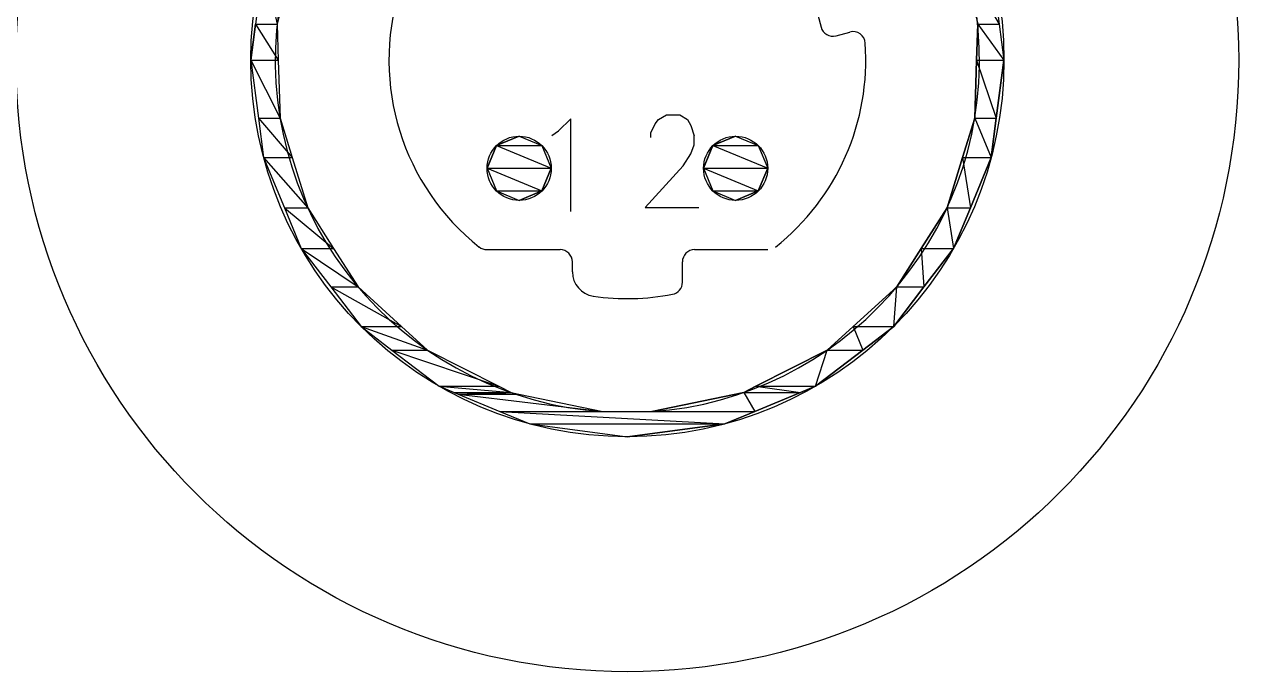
# Model space of a CAD drawing. Header units: millimetres. Extents: x 1063 to 1621, y 404 to 836.
# Drawn here: x 1491.36 to 1509.8, y 608.55 to 618.38 of the extents above; entities that cross this region are included whole.
import ezdxf

# ---------------------------------------------------------------- set-up
doc = ezdxf.new("R2010")
doc.units = ezdxf.units.MM

msp = doc.modelspace()

# ---------------------------------------------------------------- linework, layer by layer
at = {"color": 7, "linetype": 'Continuous'}
for p, q in [((1494.991, 619.316), (1495.195, 618.378)), ((1494.991, 619.316), (1495.195, 618.378)), ((1494.991, 619.316), (1495.195, 618.378)), ((1494.991, 619.316), (1495.195, 618.378)), ((1494.991, 619.316), (1495.195, 618.378)), ((1494.991, 619.316), (1495.195, 618.378)), ((1494.991, 619.316), (1495.195, 618.378)), ((1494.991, 619.316), (1495.195, 618.378)), ((1505.608, 619.316), (1505.832, 618.378)), ((1505.608, 619.316), (1506.16, 618.378)), ((1505.608, 619.316), (1506.16, 618.378)), ((1505.608, 619.316), (1505.832, 618.378)), ((1505.608, 619.316), (1506.16, 618.378)), ((1505.608, 619.316), (1506.16, 618.378)), ((1505.608, 619.316), (1505.832, 618.378)), ((1505.608, 619.316), (1506.16, 618.378)), ((1505.608, 619.316), (1505.832, 618.378)), ((1505.608, 619.316), (1506.16, 618.378)), ((1505.608, 619.316), (1506.16, 618.378)), ((1505.608, 619.316), (1506.16, 618.378)), ((1505.608, 619.316), (1505.832, 618.378)), ((1503.311, 618.874), (1503.455, 618.336)), ((1494.797, 617.836), (1494.868, 618.378)), ((1494.797, 617.836), (1494.868, 618.378)), ((1494.797, 617.836), (1494.868, 618.378)), ((1494.797, 617.836), (1494.868, 618.378)), ((1494.797, 617.836), (1494.868, 618.378)), ((1494.868, 618.378), (1495.195, 618.378)), ((1494.868, 618.378), (1495.213, 617.836)), ((1494.868, 618.378), (1495.195, 618.378)), ((1494.868, 618.378), (1495.213, 617.836)), ((1494.868, 618.378), (1495.195, 618.378)), ((1494.868, 618.378), (1495.213, 617.836)), ((1494.868, 618.378), (1495.195, 618.378)), ((1494.868, 618.378), (1495.213, 617.836)), ((1494.868, 618.378), (1495.195, 618.378)), ((1494.868, 618.378), (1495.195, 618.378)), ((1494.868, 618.378), (1495.213, 617.836)), ((1494.868, 618.378), (1495.213, 617.836)), ((1494.868, 618.378), (1495.195, 618.378)), ((1494.868, 618.378), (1495.213, 617.836)), ((1494.868, 618.378), (1495.195, 618.378)), ((1494.868, 618.378), (1495.213, 617.836)), ((1495.195, 618.378), (1495.213, 617.836)), ((1495.195, 618.378), (1495.213, 617.836)), ((1495.195, 618.378), (1495.213, 617.836)), ((1495.195, 618.378), (1495.213, 617.836)), ((1495.195, 618.378), (1495.213, 617.836)), ((1503.682, 618.205), (1503.891, 618.261)), ((1505.815, 617.836), (1505.832, 618.378)), ((1505.815, 617.836), (1505.832, 618.378)), ((1505.815, 617.836), (1505.832, 618.378)), ((1505.815, 617.836), (1505.832, 618.378)), ((1505.815, 617.836), (1505.832, 618.378)), ((1505.832, 618.378), (1506.16, 618.378)), ((1505.832, 618.378), (1506.231, 617.836)), ((1505.832, 618.378), (1506.16, 618.378)), ((1505.832, 618.378), (1506.231, 617.836)), ((1505.832, 618.378), (1506.16, 618.378)), ((1505.832, 618.378), (1506.231, 617.836)), ((1505.832, 618.378), (1506.16, 618.378)), ((1505.832, 618.378), (1506.231, 617.836)), ((1505.832, 618.378), (1506.16, 618.378)), ((1505.832, 618.378), (1506.16, 618.378)), ((1505.832, 618.378), (1506.231, 617.836)), ((1505.832, 618.378), (1506.231, 617.836)), ((1505.832, 618.378), (1506.16, 618.378)), ((1505.832, 618.378), (1506.231, 617.836)), ((1505.832, 618.378), (1506.16, 618.378)), ((1505.832, 618.378), (1506.231, 617.836)), ((1506.16, 618.378), (1506.231, 617.836)), ((1506.16, 618.378), (1506.231, 617.836)), ((1506.16, 618.378), (1506.231, 617.836)), ((1506.16, 618.378), (1506.231, 617.836)), ((1506.16, 618.378), (1506.231, 617.836)), ((1494.797, 617.836), (1495.213, 617.836)), ((1494.797, 617.836), (1494.913, 616.955)), ((1494.797, 617.836), (1495.241, 616.955)), ((1494.797, 617.836), (1495.213, 617.836)), ((1494.797, 617.836), (1495.241, 616.955)), ((1494.797, 617.836), (1495.213, 617.836)), ((1494.797, 617.836), (1494.913, 616.955)), ((1494.797, 617.836), (1495.241, 616.955)), ((1494.797, 617.836), (1495.213, 617.836)), ((1494.797, 617.836), (1495.241, 616.955)), ((1494.797, 617.836), (1495.213, 617.836)), ((1494.797, 617.836), (1495.213, 617.836)), ((1494.797, 617.836), (1494.913, 616.955)), ((1494.797, 617.836), (1495.241, 616.955)), ((1494.797, 617.836), (1494.913, 616.955)), ((1494.797, 617.836), (1495.241, 616.955)), ((1494.797, 617.836), (1495.213, 617.836)), ((1494.797, 617.836), (1495.241, 616.955)), ((1494.797, 617.836), (1495.213, 617.836)), ((1494.797, 617.836), (1495.241, 616.955)), ((1494.797, 617.836), (1494.913, 616.955)), ((1495.213, 617.836), (1495.241, 616.955)), ((1495.213, 617.836), (1495.241, 616.955)), ((1495.213, 617.836), (1495.241, 616.955)), ((1495.213, 617.836), (1495.241, 616.955)), ((1495.213, 617.836), (1495.241, 616.955)), ((1505.787, 616.955), (1505.815, 617.836)), ((1505.787, 616.955), (1505.815, 617.836)), ((1505.787, 616.955), (1505.815, 617.836)), ((1505.787, 616.955), (1505.815, 617.836)), ((1505.787, 616.955), (1505.815, 617.836)), ((1505.815, 617.836), (1506.231, 617.836)), ((1505.815, 617.836), (1506.115, 616.955)), ((1505.815, 617.836), (1506.231, 617.836)), ((1505.815, 617.836), (1506.115, 616.955)), ((1505.815, 617.836), (1506.231, 617.836)), ((1505.815, 617.836), (1506.115, 616.955)), ((1505.815, 617.836), (1506.231, 617.836)), ((1505.815, 617.836), (1506.115, 616.955)), ((1505.815, 617.836), (1506.231, 617.836)), ((1505.815, 617.836), (1506.231, 617.836)), ((1505.815, 617.836), (1506.115, 616.955)), ((1505.815, 617.836), (1506.115, 616.955)), ((1505.815, 617.836), (1506.231, 617.836)), ((1505.815, 617.836), (1506.115, 616.955)), ((1505.815, 617.836), (1506.231, 617.836)), ((1505.815, 617.836), (1506.115, 616.955)), ((1506.115, 616.955), (1506.231, 617.836)), ((1506.115, 616.955), (1506.231, 617.836)), ((1506.115, 616.955), (1506.231, 617.836)), ((1506.115, 616.955), (1506.231, 617.836)), ((1506.115, 616.955), (1506.231, 617.836)), ((1494.913, 616.955), (1495.241, 616.955)), ((1494.913, 616.955), (1494.991, 616.356)), ((1494.913, 616.955), (1495.426, 616.356)), ((1494.913, 616.955), (1495.241, 616.955)), ((1494.913, 616.955), (1495.426, 616.356)), ((1494.913, 616.955), (1495.241, 616.955)), ((1494.913, 616.955), (1494.991, 616.356)), ((1494.913, 616.955), (1495.426, 616.356)), ((1494.913, 616.955), (1495.241, 616.955)), ((1494.913, 616.955), (1495.426, 616.356)), ((1494.913, 616.955), (1495.241, 616.955)), ((1494.913, 616.955), (1495.241, 616.955)), ((1494.913, 616.955), (1494.991, 616.356)), ((1494.913, 616.955), (1495.426, 616.356)), ((1494.913, 616.955), (1494.991, 616.356)), ((1494.913, 616.955), (1495.426, 616.356)), ((1494.913, 616.955), (1495.241, 616.955)), ((1494.913, 616.955), (1495.426, 616.356)), ((1494.913, 616.955), (1495.241, 616.955)), ((1494.913, 616.955), (1495.426, 616.356)), ((1494.913, 616.955), (1494.991, 616.356)), ((1495.241, 616.955), (1495.426, 616.356)), ((1495.241, 616.955), (1495.426, 616.356)), ((1495.241, 616.955), (1495.426, 616.356)), ((1495.241, 616.955), (1495.426, 616.356)), ((1495.241, 616.955), (1495.426, 616.356)), ((1499.47, 616.761), (1499.657, 616.942)), ((1499.657, 615.539), (1499.657, 616.942)), ((1500.936, 616.867), (1500.987, 616.935)), ((1500.987, 616.935), (1501.106, 617.003)), ((1501.106, 617.003), (1501.31, 617.003)), ((1501.31, 617.003), (1501.428, 616.935)), ((1501.428, 616.935), (1501.479, 616.844)), ((1505.602, 616.356), (1505.787, 616.955)), ((1505.602, 616.356), (1505.787, 616.955)), ((1505.602, 616.356), (1505.787, 616.955)), ((1505.602, 616.356), (1505.787, 616.955)), ((1505.602, 616.356), (1505.787, 616.955)), ((1505.787, 616.955), (1506.115, 616.955)), ((1505.787, 616.955), (1506.036, 616.356)), ((1505.787, 616.955), (1506.115, 616.955)), ((1505.787, 616.955), (1506.036, 616.356)), ((1505.787, 616.955), (1506.115, 616.955)), ((1505.787, 616.955), (1506.036, 616.356)), ((1505.787, 616.955), (1506.115, 616.955)), ((1505.787, 616.955), (1506.036, 616.356)), ((1505.787, 616.955), (1506.115, 616.955)), ((1505.787, 616.955), (1506.115, 616.955)), ((1505.787, 616.955), (1506.036, 616.356)), ((1505.787, 616.955), (1506.036, 616.356)), ((1505.787, 616.955), (1506.115, 616.955)), ((1505.787, 616.955), (1506.036, 616.356)), ((1505.787, 616.955), (1506.115, 616.955)), ((1505.787, 616.955), (1506.036, 616.356)), ((1506.036, 616.356), (1506.115, 616.955)), ((1506.036, 616.356), (1506.115, 616.955)), ((1506.036, 616.356), (1506.115, 616.955)), ((1506.036, 616.356), (1506.115, 616.955)), ((1506.036, 616.356), (1506.115, 616.955)), ((1499.368, 616.693), (1499.47, 616.761)), ((1500.868, 616.731), (1500.936, 616.867)), ((1500.868, 616.663), (1500.868, 616.731)), ((1501.479, 616.844), (1501.53, 616.686)), ((1498.527, 616.538), (1498.871, 616.681)), ((1498.527, 616.538), (1498.871, 616.681)), ((1498.527, 616.538), (1498.871, 616.681)), ((1498.527, 616.538), (1498.871, 616.681)), ((1498.871, 616.681), (1499.216, 616.538)), ((1498.871, 616.681), (1499.216, 616.538)), ((1498.871, 616.681), (1499.216, 616.538)), ((1498.871, 616.681), (1499.216, 616.538)), ((1501.479, 616.414), (1501.53, 616.55)), ((1501.53, 616.55), (1501.53, 616.686)), ((1501.812, 616.538), (1502.157, 616.681)), ((1501.812, 616.538), (1502.157, 616.681)), ((1501.812, 616.538), (1502.157, 616.681)), ((1501.812, 616.538), (1502.157, 616.681)), ((1502.157, 616.681), (1502.501, 616.538)), ((1502.157, 616.681), (1502.501, 616.538)), ((1502.157, 616.681), (1502.501, 616.538)), ((1502.157, 616.681), (1502.501, 616.538)), ((1498.384, 616.193), (1498.527, 616.538)), ((1498.384, 616.193), (1498.527, 616.538)), ((1498.384, 616.193), (1498.527, 616.538)), ((1498.384, 616.193), (1498.527, 616.538)), ((1498.527, 616.538), (1499.216, 616.538)), ((1498.527, 616.538), (1499.358, 616.193)), ((1498.527, 616.538), (1499.216, 616.538)), ((1498.527, 616.538), (1499.358, 616.193)), ((1498.527, 616.538), (1499.216, 616.538)), ((1498.527, 616.538), (1499.216, 616.538)), ((1498.527, 616.538), (1499.358, 616.193)), ((1498.527, 616.538), (1499.358, 616.193)), ((1498.527, 616.538), (1499.216, 616.538)), ((1498.527, 616.538), (1499.358, 616.193)), ((1498.527, 616.538), (1499.216, 616.538)), ((1498.527, 616.538), (1499.358, 616.193)), ((1499.216, 616.538), (1499.358, 616.193)), ((1499.216, 616.538), (1499.358, 616.193)), ((1499.216, 616.538), (1499.358, 616.193)), ((1499.216, 616.538), (1499.358, 616.193)), ((1501.361, 616.233), (1501.479, 616.414)), ((1501.669, 616.193), (1501.812, 616.538)), ((1501.669, 616.193), (1501.812, 616.538)), ((1501.669, 616.193), (1501.812, 616.538)), ((1501.669, 616.193), (1501.812, 616.538)), ((1501.812, 616.538), (1502.501, 616.538)), ((1501.812, 616.538), (1502.644, 616.193)), ((1501.812, 616.538), (1502.501, 616.538)), ((1501.812, 616.538), (1502.644, 616.193)), ((1501.812, 616.538), (1502.501, 616.538)), ((1501.812, 616.538), (1502.501, 616.538)), ((1501.812, 616.538), (1502.644, 616.193)), ((1501.812, 616.538), (1502.644, 616.193)), ((1501.812, 616.538), (1502.501, 616.538)), ((1501.812, 616.538), (1502.644, 616.193)), ((1501.812, 616.538), (1502.501, 616.538)), ((1501.812, 616.538), (1502.644, 616.193)), ((1502.501, 616.538), (1502.644, 616.193)), ((1502.501, 616.538), (1502.644, 616.193)), ((1502.501, 616.538), (1502.644, 616.193)), ((1502.501, 616.538), (1502.644, 616.193)), ((1494.991, 616.356), (1495.426, 616.356)), ((1494.991, 616.356), (1495.307, 615.594)), ((1494.991, 616.356), (1495.661, 615.594)), ((1494.991, 616.356), (1495.426, 616.356)), ((1494.991, 616.356), (1495.661, 615.594)), ((1494.991, 616.356), (1495.426, 616.356)), ((1494.991, 616.356), (1495.307, 615.594)), ((1494.991, 616.356), (1495.661, 615.594)), ((1494.991, 616.356), (1495.426, 616.356)), ((1494.991, 616.356), (1495.661, 615.594)), ((1494.991, 616.356), (1495.426, 616.356)), ((1494.991, 616.356), (1495.426, 616.356)), ((1494.991, 616.356), (1495.307, 615.594)), ((1494.991, 616.356), (1495.661, 615.594)), ((1494.991, 616.356), (1495.307, 615.594)), ((1494.991, 616.356), (1495.661, 615.594)), ((1494.991, 616.356), (1495.426, 616.356)), ((1494.991, 616.356), (1495.661, 615.594)), ((1494.991, 616.356), (1495.426, 616.356)), ((1494.991, 616.356), (1495.661, 615.594)), ((1494.991, 616.356), (1495.307, 615.594)), ((1495.426, 616.356), (1495.661, 615.594)), ((1495.426, 616.356), (1495.661, 615.594)), ((1495.426, 616.356), (1495.661, 615.594)), ((1495.426, 616.356), (1495.661, 615.594)), ((1495.426, 616.356), (1495.661, 615.594)), ((1498.384, 616.193), (1499.358, 616.193)), ((1498.384, 616.193), (1498.527, 615.849)), ((1498.384, 616.193), (1499.216, 615.849)), ((1498.384, 616.193), (1499.358, 616.193)), ((1498.384, 616.193), (1499.216, 615.849)), ((1498.384, 616.193), (1499.358, 616.193)), ((1498.384, 616.193), (1499.358, 616.193)), ((1498.384, 616.193), (1498.527, 615.849)), ((1498.384, 616.193), (1499.216, 615.849)), ((1498.384, 616.193), (1498.527, 615.849)), ((1498.384, 616.193), (1499.216, 615.849)), ((1498.384, 616.193), (1499.358, 616.193)), ((1498.384, 616.193), (1499.216, 615.849)), ((1498.384, 616.193), (1499.358, 616.193)), ((1498.384, 616.193), (1499.216, 615.849)), ((1498.384, 616.193), (1498.527, 615.849)), ((1499.216, 615.849), (1499.358, 616.193)), ((1499.216, 615.849), (1499.358, 616.193)), ((1499.216, 615.849), (1499.358, 616.193)), ((1499.216, 615.849), (1499.358, 616.193)), ((1500.783, 615.599), (1501.361, 616.233)), ((1501.669, 616.193), (1502.644, 616.193)), ((1501.669, 616.193), (1501.812, 615.849)), ((1501.669, 616.193), (1502.501, 615.849)), ((1501.669, 616.193), (1502.644, 616.193)), ((1501.669, 616.193), (1502.501, 615.849)), ((1501.669, 616.193), (1502.644, 616.193)), ((1501.669, 616.193), (1502.644, 616.193)), ((1501.669, 616.193), (1501.812, 615.849)), ((1501.669, 616.193), (1502.501, 615.849)), ((1501.669, 616.193), (1501.812, 615.849)), ((1501.669, 616.193), (1502.501, 615.849)), ((1501.669, 616.193), (1502.644, 616.193)), ((1501.669, 616.193), (1502.501, 615.849)), ((1501.669, 616.193), (1502.644, 616.193)), ((1501.669, 616.193), (1502.501, 615.849)), ((1501.669, 616.193), (1501.812, 615.849)), ((1502.501, 615.849), (1502.644, 616.193)), ((1502.501, 615.849), (1502.644, 616.193)), ((1502.501, 615.849), (1502.644, 616.193)), ((1502.501, 615.849), (1502.644, 616.193)), ((1505.367, 615.594), (1505.602, 616.356)), ((1505.367, 615.594), (1505.602, 616.356)), ((1505.367, 615.594), (1505.602, 616.356)), ((1505.367, 615.594), (1505.602, 616.356)), ((1505.367, 615.594), (1505.602, 616.356)), ((1505.602, 616.356), (1506.036, 616.356)), ((1505.602, 616.356), (1505.721, 615.594)), ((1505.602, 616.356), (1506.036, 616.356)), ((1505.602, 616.356), (1505.721, 615.594)), ((1505.602, 616.356), (1506.036, 616.356)), ((1505.602, 616.356), (1505.721, 615.594)), ((1505.602, 616.356), (1506.036, 616.356)), ((1505.602, 616.356), (1505.721, 615.594)), ((1505.602, 616.356), (1506.036, 616.356)), ((1505.602, 616.356), (1506.036, 616.356)), ((1505.602, 616.356), (1505.721, 615.594)), ((1505.602, 616.356), (1505.721, 615.594)), ((1505.602, 616.356), (1506.036, 616.356)), ((1505.602, 616.356), (1505.721, 615.594)), ((1505.602, 616.356), (1506.036, 616.356)), ((1505.602, 616.356), (1505.721, 615.594)), ((1505.721, 615.594), (1506.036, 616.356)), ((1505.721, 615.594), (1506.036, 616.356)), ((1505.721, 615.594), (1506.036, 616.356)), ((1505.721, 615.594), (1506.036, 616.356)), ((1505.721, 615.594), (1506.036, 616.356)), ((1498.527, 615.849), (1499.216, 615.849)), ((1498.527, 615.849), (1498.871, 615.706)), ((1498.527, 615.849), (1499.216, 615.849)), ((1498.527, 615.849), (1499.216, 615.849)), ((1498.527, 615.849), (1498.871, 615.706)), ((1498.527, 615.849), (1499.216, 615.849)), ((1498.527, 615.849), (1498.871, 615.706)), ((1498.527, 615.849), (1499.216, 615.849)), ((1498.527, 615.849), (1499.216, 615.849)), ((1498.527, 615.849), (1498.871, 615.706)), ((1498.871, 615.706), (1499.216, 615.849)), ((1498.871, 615.706), (1499.216, 615.849)), ((1498.871, 615.706), (1499.216, 615.849)), ((1498.871, 615.706), (1499.216, 615.849)), ((1501.812, 615.849), (1502.501, 615.849)), ((1501.812, 615.849), (1502.157, 615.706)), ((1501.812, 615.849), (1502.501, 615.849)), ((1501.812, 615.849), (1502.501, 615.849)), ((1501.812, 615.849), (1502.157, 615.706)), ((1501.812, 615.849), (1502.501, 615.849)), ((1501.812, 615.849), (1502.157, 615.706)), ((1501.812, 615.849), (1502.501, 615.849)), ((1501.812, 615.849), (1502.501, 615.849)), ((1501.812, 615.849), (1502.157, 615.706)), ((1502.157, 615.706), (1502.501, 615.849)), ((1502.157, 615.706), (1502.501, 615.849)), ((1502.157, 615.706), (1502.501, 615.849)), ((1502.157, 615.706), (1502.501, 615.849)), ((1495.307, 615.594), (1495.661, 615.594)), ((1495.307, 615.594), (1495.563, 614.978)), ((1495.307, 615.594), (1496.053, 614.978)), ((1495.307, 615.594), (1495.661, 615.594)), ((1495.307, 615.594), (1496.053, 614.978)), ((1495.307, 615.594), (1495.661, 615.594)), ((1495.307, 615.594), (1495.563, 614.978)), ((1495.307, 615.594), (1496.053, 614.978)), ((1495.307, 615.594), (1495.661, 615.594)), ((1495.307, 615.594), (1496.053, 614.978)), ((1495.307, 615.594), (1495.661, 615.594)), ((1495.307, 615.594), (1495.661, 615.594)), ((1495.307, 615.594), (1495.563, 614.978)), ((1495.307, 615.594), (1496.053, 614.978)), ((1495.307, 615.594), (1495.563, 614.978)), ((1495.307, 615.594), (1496.053, 614.978)), ((1495.307, 615.594), (1495.661, 615.594)), ((1495.307, 615.594), (1496.053, 614.978)), ((1495.307, 615.594), (1495.661, 615.594)), ((1495.307, 615.594), (1496.053, 614.978)), ((1495.307, 615.594), (1495.563, 614.978)), ((1495.661, 615.594), (1496.053, 614.978)), ((1495.661, 615.594), (1496.053, 614.978)), ((1495.661, 615.594), (1496.053, 614.978)), ((1495.661, 615.594), (1496.053, 614.978)), ((1495.661, 615.594), (1496.053, 614.978)), ((1500.783, 615.599), (1501.598, 615.599)), ((1504.975, 614.978), (1505.367, 615.594)), ((1504.975, 614.978), (1505.367, 615.594)), ((1504.975, 614.978), (1505.367, 615.594)), ((1504.975, 614.978), (1505.367, 615.594)), ((1504.975, 614.978), (1505.367, 615.594)), ((1505.367, 615.594), (1505.721, 615.594)), ((1505.367, 615.594), (1505.465, 614.978)), ((1505.367, 615.594), (1505.721, 615.594)), ((1505.367, 615.594), (1505.465, 614.978)), ((1505.367, 615.594), (1505.721, 615.594)), ((1505.367, 615.594), (1505.465, 614.978)), ((1505.367, 615.594), (1505.721, 615.594)), ((1505.367, 615.594), (1505.465, 614.978)), ((1505.367, 615.594), (1505.721, 615.594)), ((1505.367, 615.594), (1505.721, 615.594)), ((1505.367, 615.594), (1505.465, 614.978)), ((1505.367, 615.594), (1505.465, 614.978)), ((1505.367, 615.594), (1505.721, 615.594)), ((1505.367, 615.594), (1505.465, 614.978)), ((1505.367, 615.594), (1505.721, 615.594)), ((1505.367, 615.594), (1505.465, 614.978)), ((1505.465, 614.978), (1505.721, 615.594)), ((1505.465, 614.978), (1505.721, 615.594)), ((1505.465, 614.978), (1505.721, 615.594)), ((1505.465, 614.978), (1505.721, 615.594)), ((1505.465, 614.978), (1505.721, 615.594)), ((1495.563, 614.978), (1496.053, 614.978)), ((1495.563, 614.978), (1496.011, 614.393)), ((1495.563, 614.978), (1496.425, 614.393)), ((1495.563, 614.978), (1496.053, 614.978)), ((1495.563, 614.978), (1496.425, 614.393)), ((1495.563, 614.978), (1496.053, 614.978)), ((1495.563, 614.978), (1496.011, 614.393)), ((1495.563, 614.978), (1496.425, 614.393)), ((1495.563, 614.978), (1496.053, 614.978)), ((1495.563, 614.978), (1496.425, 614.393)), ((1495.563, 614.978), (1496.053, 614.978)), ((1495.563, 614.978), (1496.053, 614.978)), ((1495.563, 614.978), (1496.011, 614.393)), ((1495.563, 614.978), (1496.425, 614.393)), ((1495.563, 614.978), (1496.011, 614.393)), ((1495.563, 614.978), (1496.425, 614.393)), ((1495.563, 614.978), (1496.053, 614.978)), ((1495.563, 614.978), (1496.425, 614.393)), ((1495.563, 614.978), (1496.053, 614.978)), ((1495.563, 614.978), (1496.425, 614.393)), ((1495.563, 614.978), (1496.011, 614.393)), ((1496.053, 614.978), (1496.425, 614.393)), ((1496.053, 614.978), (1496.425, 614.393)), ((1496.053, 614.978), (1496.425, 614.393)), ((1496.053, 614.978), (1496.425, 614.393)), ((1496.053, 614.978), (1496.425, 614.393)), ((1498.381, 614.959), (1499.493, 614.959)), ((1501.535, 614.959), (1502.647, 614.959)), ((1504.603, 614.393), (1504.975, 614.978)), ((1504.603, 614.393), (1504.975, 614.978)), ((1504.603, 614.393), (1504.975, 614.978)), ((1504.603, 614.393), (1504.975, 614.978)), ((1504.603, 614.393), (1504.975, 614.978)), ((1504.975, 614.978), (1505.465, 614.978)), ((1504.975, 614.978), (1505.016, 614.393)), ((1504.975, 614.978), (1505.465, 614.978)), ((1504.975, 614.978), (1505.016, 614.393)), ((1504.975, 614.978), (1505.465, 614.978)), ((1504.975, 614.978), (1505.016, 614.393)), ((1504.975, 614.978), (1505.465, 614.978)), ((1504.975, 614.978), (1505.016, 614.393)), ((1504.975, 614.978), (1505.465, 614.978)), ((1504.975, 614.978), (1505.465, 614.978)), ((1504.975, 614.978), (1505.016, 614.393)), ((1504.975, 614.978), (1505.016, 614.393)), ((1504.975, 614.978), (1505.465, 614.978)), ((1504.975, 614.978), (1505.016, 614.393)), ((1504.975, 614.978), (1505.465, 614.978)), ((1504.975, 614.978), (1505.016, 614.393)), ((1505.016, 614.393), (1505.465, 614.978)), ((1505.016, 614.393), (1505.465, 614.978)), ((1505.016, 614.393), (1505.465, 614.978)), ((1505.016, 614.393), (1505.465, 614.978)), ((1505.016, 614.393), (1505.465, 614.978)), ((1499.679, 614.621), (1499.679, 614.773)), ((1501.349, 614.464), (1501.349, 614.773)), ((1496.011, 614.393), (1496.425, 614.393)), ((1496.011, 614.393), (1496.471, 613.794)), ((1496.011, 614.393), (1497.084, 613.794)), ((1496.011, 614.393), (1496.425, 614.393)), ((1496.011, 614.393), (1497.084, 613.794)), ((1496.011, 614.393), (1496.425, 614.393)), ((1496.011, 614.393), (1496.471, 613.794)), ((1496.011, 614.393), (1497.084, 613.794)), ((1496.011, 614.393), (1496.425, 614.393)), ((1496.011, 614.393), (1497.084, 613.794)), ((1496.011, 614.393), (1496.425, 614.393)), ((1496.011, 614.393), (1496.425, 614.393)), ((1496.011, 614.393), (1496.471, 613.794)), ((1496.011, 614.393), (1497.084, 613.794)), ((1496.011, 614.393), (1496.471, 613.794)), ((1496.011, 614.393), (1497.084, 613.794)), ((1496.011, 614.393), (1496.425, 614.393)), ((1496.011, 614.393), (1497.084, 613.794)), ((1496.011, 614.393), (1496.425, 614.393)), ((1496.011, 614.393), (1497.084, 613.794)), ((1496.011, 614.393), (1496.471, 613.794)), ((1496.425, 614.393), (1497.084, 613.794)), ((1496.425, 614.393), (1497.084, 613.794)), ((1496.425, 614.393), (1497.084, 613.794)), ((1496.425, 614.393), (1497.084, 613.794)), ((1496.425, 614.393), (1497.084, 613.794)), ((1503.943, 613.794), (1504.603, 614.393)), ((1503.943, 613.794), (1504.603, 614.393)), ((1503.943, 613.794), (1504.603, 614.393)), ((1503.943, 613.794), (1504.603, 614.393)), ((1503.943, 613.794), (1504.603, 614.393)), ((1504.557, 613.794), (1504.603, 614.393)), ((1504.557, 613.794), (1505.016, 614.393)), ((1504.557, 613.794), (1504.603, 614.393)), ((1504.557, 613.794), (1504.603, 614.393)), ((1504.557, 613.794), (1505.016, 614.393)), ((1504.557, 613.794), (1504.603, 614.393)), ((1504.557, 613.794), (1504.603, 614.393)), ((1504.557, 613.794), (1504.603, 614.393)), ((1504.557, 613.794), (1505.016, 614.393)), ((1504.557, 613.794), (1504.603, 614.393)), ((1504.557, 613.794), (1505.016, 614.393)), ((1504.557, 613.794), (1504.603, 614.393)), ((1504.557, 613.794), (1505.016, 614.393)), ((1504.603, 614.393), (1505.016, 614.393)), ((1504.603, 614.393), (1505.016, 614.393)), ((1504.603, 614.393), (1505.016, 614.393)), ((1504.603, 614.393), (1505.016, 614.393)), ((1504.603, 614.393), (1505.016, 614.393)), ((1504.603, 614.393), (1505.016, 614.393)), ((1504.603, 614.393), (1505.016, 614.393)), ((1504.603, 614.393), (1505.016, 614.393)), ((1496.471, 613.794), (1497.084, 613.794)), ((1496.471, 613.794), (1496.938, 613.435)), ((1496.471, 613.794), (1497.479, 613.435)), ((1496.471, 613.794), (1497.084, 613.794)), ((1496.471, 613.794), (1497.479, 613.435)), ((1496.471, 613.794), (1497.084, 613.794)), ((1496.471, 613.794), (1496.938, 613.435)), ((1496.471, 613.794), (1497.479, 613.435)), ((1496.471, 613.794), (1497.084, 613.794)), ((1496.471, 613.794), (1497.479, 613.435)), ((1496.471, 613.794), (1497.084, 613.794)), ((1496.471, 613.794), (1497.084, 613.794)), ((1496.471, 613.794), (1496.938, 613.435)), ((1496.471, 613.794), (1497.479, 613.435)), ((1496.471, 613.794), (1496.938, 613.435)), ((1496.471, 613.794), (1497.479, 613.435)), ((1496.471, 613.794), (1497.084, 613.794)), ((1496.471, 613.794), (1497.479, 613.435)), ((1496.471, 613.794), (1497.084, 613.794)), ((1496.471, 613.794), (1497.479, 613.435)), ((1496.471, 613.794), (1496.938, 613.435)), ((1497.084, 613.794), (1497.479, 613.435)), ((1497.084, 613.794), (1497.479, 613.435)), ((1497.084, 613.794), (1497.479, 613.435)), ((1497.084, 613.794), (1497.479, 613.435)), ((1497.084, 613.794), (1497.479, 613.435)), ((1503.549, 613.435), (1503.943, 613.794)), ((1503.549, 613.435), (1503.943, 613.794)), ((1503.549, 613.435), (1503.943, 613.794)), ((1503.549, 613.435), (1503.943, 613.794)), ((1503.549, 613.435), (1503.943, 613.794)), ((1503.943, 613.794), (1504.557, 613.794)), ((1503.943, 613.794), (1504.09, 613.435)), ((1503.943, 613.794), (1504.557, 613.794)), ((1503.943, 613.794), (1504.09, 613.435)), ((1503.943, 613.794), (1504.557, 613.794)), ((1503.943, 613.794), (1504.09, 613.435)), ((1503.943, 613.794), (1504.557, 613.794)), ((1503.943, 613.794), (1504.09, 613.435)), ((1503.943, 613.794), (1504.557, 613.794)), ((1503.943, 613.794), (1504.557, 613.794)), ((1503.943, 613.794), (1504.09, 613.435)), ((1503.943, 613.794), (1504.09, 613.435)), ((1503.943, 613.794), (1504.557, 613.794)), ((1503.943, 613.794), (1504.09, 613.435)), ((1503.943, 613.794), (1504.557, 613.794)), ((1503.943, 613.794), (1504.09, 613.435)), ((1504.09, 613.435), (1504.557, 613.794)), ((1504.09, 613.435), (1504.557, 613.794)), ((1504.09, 613.435), (1504.557, 613.794)), ((1504.09, 613.435), (1504.557, 613.794)), ((1504.09, 613.435), (1504.557, 613.794)), ((1496.938, 613.435), (1497.479, 613.435)), ((1496.938, 613.435), (1497.655, 612.885)), ((1496.938, 613.435), (1498.562, 612.885)), ((1496.938, 613.435), (1497.479, 613.435)), ((1496.938, 613.435), (1498.562, 612.885)), ((1496.938, 613.435), (1497.479, 613.435)), ((1496.938, 613.435), (1497.655, 612.885)), ((1496.938, 613.435), (1498.562, 612.885)), ((1496.938, 613.435), (1497.479, 613.435)), ((1496.938, 613.435), (1498.562, 612.885)), ((1496.938, 613.435), (1497.479, 613.435)), ((1496.938, 613.435), (1497.479, 613.435)), ((1496.938, 613.435), (1497.655, 612.885)), ((1496.938, 613.435), (1498.562, 612.885)), ((1496.938, 613.435), (1497.655, 612.885)), ((1496.938, 613.435), (1498.562, 612.885)), ((1496.938, 613.435), (1497.479, 613.435)), ((1496.938, 613.435), (1498.562, 612.885)), ((1496.938, 613.435), (1497.479, 613.435)), ((1496.938, 613.435), (1498.562, 612.885)), ((1496.938, 613.435), (1497.655, 612.885)), ((1497.479, 613.435), (1498.562, 612.885)), ((1497.479, 613.435), (1498.562, 612.885)), ((1497.479, 613.435), (1498.562, 612.885)), ((1497.479, 613.435), (1498.562, 612.885)), ((1497.479, 613.435), (1498.562, 612.885)), ((1502.466, 612.885), (1503.549, 613.435)), ((1502.466, 612.885), (1503.549, 613.435)), ((1502.466, 612.885), (1503.549, 613.435)), ((1502.466, 612.885), (1503.549, 613.435)), ((1502.466, 612.885), (1503.549, 613.435)), ((1503.372, 612.885), (1503.549, 613.435)), ((1503.372, 612.885), (1504.09, 613.435)), ((1503.372, 612.885), (1503.549, 613.435)), ((1503.372, 612.885), (1503.549, 613.435)), ((1503.372, 612.885), (1504.09, 613.435)), ((1503.372, 612.885), (1503.549, 613.435)), ((1503.372, 612.885), (1503.549, 613.435)), ((1503.372, 612.885), (1503.549, 613.435)), ((1503.372, 612.885), (1504.09, 613.435)), ((1503.372, 612.885), (1503.549, 613.435)), ((1503.372, 612.885), (1504.09, 613.435)), ((1503.372, 612.885), (1503.549, 613.435)), ((1503.372, 612.885), (1504.09, 613.435)), ((1503.549, 613.435), (1504.09, 613.435)), ((1503.549, 613.435), (1504.09, 613.435)), ((1503.549, 613.435), (1504.09, 613.435)), ((1503.549, 613.435), (1504.09, 613.435)), ((1503.549, 613.435), (1504.09, 613.435)), ((1503.549, 613.435), (1504.09, 613.435)), ((1503.549, 613.435), (1504.09, 613.435)), ((1503.549, 613.435), (1504.09, 613.435)), ((1497.655, 612.885), (1498.562, 612.885)), ((1497.655, 612.885), (1497.884, 612.79)), ((1497.655, 612.885), (1498.748, 612.79)), ((1497.655, 612.885), (1498.562, 612.885)), ((1497.655, 612.885), (1498.748, 612.79)), ((1497.655, 612.885), (1498.562, 612.885)), ((1497.655, 612.885), (1497.884, 612.79)), ((1497.655, 612.885), (1498.748, 612.79)), ((1497.655, 612.885), (1498.562, 612.885)), ((1497.655, 612.885), (1498.748, 612.79)), ((1497.655, 612.885), (1498.562, 612.885)), ((1497.655, 612.885), (1498.562, 612.885)), ((1497.655, 612.885), (1497.884, 612.79)), ((1497.655, 612.885), (1498.748, 612.79)), ((1497.655, 612.885), (1497.884, 612.79)), ((1497.655, 612.885), (1498.748, 612.79)), ((1497.655, 612.885), (1498.562, 612.885)), ((1497.655, 612.885), (1498.748, 612.79)), ((1497.655, 612.885), (1498.562, 612.885)), ((1497.655, 612.885), (1498.748, 612.79)), ((1497.655, 612.885), (1497.884, 612.79)), ((1498.562, 612.885), (1498.748, 612.79)), ((1498.562, 612.885), (1498.748, 612.79)), ((1498.562, 612.885), (1498.748, 612.79)), ((1498.562, 612.885), (1498.748, 612.79)), ((1498.562, 612.885), (1498.748, 612.79)), ((1502.28, 612.79), (1502.466, 612.885)), ((1502.28, 612.79), (1502.466, 612.885)), ((1502.28, 612.79), (1502.466, 612.885)), ((1502.28, 612.79), (1502.466, 612.885)), ((1502.28, 612.79), (1502.466, 612.885)), ((1502.466, 612.885), (1503.372, 612.885)), ((1502.466, 612.885), (1503.144, 612.79)), ((1502.466, 612.885), (1503.372, 612.885)), ((1502.466, 612.885), (1503.144, 612.79)), ((1502.466, 612.885), (1503.372, 612.885)), ((1502.466, 612.885), (1503.144, 612.79)), ((1502.466, 612.885), (1503.372, 612.885)), ((1502.466, 612.885), (1503.144, 612.79)), ((1502.466, 612.885), (1503.372, 612.885)), ((1502.466, 612.885), (1503.372, 612.885)), ((1502.466, 612.885), (1503.144, 612.79)), ((1502.466, 612.885), (1503.144, 612.79)), ((1502.466, 612.885), (1503.372, 612.885)), ((1502.466, 612.885), (1503.144, 612.79)), ((1502.466, 612.885), (1503.372, 612.885)), ((1502.466, 612.885), (1503.144, 612.79)), ((1503.144, 612.79), (1503.372, 612.885)), ((1503.144, 612.79), (1503.372, 612.885)), ((1503.144, 612.79), (1503.372, 612.885)), ((1503.144, 612.79), (1503.372, 612.885)), ((1503.144, 612.79), (1503.372, 612.885)), ((1497.884, 612.79), (1498.748, 612.79)), ((1497.884, 612.79), (1497.943, 612.766)), ((1497.884, 612.79), (1498.868, 612.766)), ((1497.884, 612.79), (1498.748, 612.79)), ((1497.884, 612.79), (1498.868, 612.766)), ((1497.884, 612.79), (1498.748, 612.79)), ((1497.884, 612.79), (1497.943, 612.766)), ((1497.884, 612.79), (1498.868, 612.766)), ((1497.884, 612.79), (1498.748, 612.79)), ((1497.884, 612.79), (1498.868, 612.766)), ((1497.884, 612.79), (1498.748, 612.79)), ((1497.884, 612.79), (1498.748, 612.79)), ((1497.884, 612.79), (1497.943, 612.766)), ((1497.884, 612.79), (1498.868, 612.766)), ((1497.884, 612.79), (1497.943, 612.766)), ((1497.884, 612.79), (1498.868, 612.766)), ((1497.884, 612.79), (1498.748, 612.79)), ((1497.884, 612.79), (1498.868, 612.766)), ((1497.884, 612.79), (1498.748, 612.79)), ((1497.884, 612.79), (1498.868, 612.766)), ((1497.884, 612.79), (1497.943, 612.766)), ((1497.943, 612.766), (1498.868, 612.766)), ((1497.943, 612.766), (1498.577, 612.503)), ((1497.943, 612.766), (1500.143, 612.503)), ((1497.943, 612.766), (1498.868, 612.766)), ((1497.943, 612.766), (1500.143, 612.503)), ((1497.943, 612.766), (1498.868, 612.766)), ((1497.943, 612.766), (1498.577, 612.503)), ((1497.943, 612.766), (1500.143, 612.503)), ((1497.943, 612.766), (1498.868, 612.766)), ((1497.943, 612.766), (1500.143, 612.503)), ((1497.943, 612.766), (1498.868, 612.766)), ((1497.943, 612.766), (1498.868, 612.766)), ((1497.943, 612.766), (1498.577, 612.503)), ((1497.943, 612.766), (1500.143, 612.503)), ((1497.943, 612.766), (1498.577, 612.503)), ((1497.943, 612.766), (1500.143, 612.503)), ((1497.943, 612.766), (1498.868, 612.766)), ((1497.943, 612.766), (1500.143, 612.503)), ((1497.943, 612.766), (1498.868, 612.766)), ((1497.943, 612.766), (1500.143, 612.503)), ((1497.943, 612.766), (1498.577, 612.503)), ((1498.748, 612.79), (1498.868, 612.766)), ((1498.748, 612.79), (1498.868, 612.766)), ((1498.748, 612.79), (1498.868, 612.766)), ((1498.748, 612.79), (1498.868, 612.766)), ((1498.748, 612.79), (1498.868, 612.766)), ((1498.868, 612.766), (1500.143, 612.503)), ((1498.868, 612.766), (1500.143, 612.503)), ((1498.868, 612.766), (1500.143, 612.503)), ((1498.868, 612.766), (1500.143, 612.503)), ((1500.885, 612.503), (1502.28, 612.79)), ((1500.885, 612.503), (1502.28, 612.79)), ((1500.885, 612.503), (1502.28, 612.79)), ((1500.885, 612.503), (1502.28, 612.79)), ((1500.885, 612.503), (1502.28, 612.79)), ((1502.28, 612.79), (1503.144, 612.79)), ((1502.28, 612.79), (1502.451, 612.503)), ((1502.28, 612.79), (1503.144, 612.79)), ((1502.28, 612.79), (1502.451, 612.503)), ((1502.28, 612.79), (1503.144, 612.79)), ((1502.28, 612.79), (1502.451, 612.503)), ((1502.28, 612.79), (1503.144, 612.79)), ((1502.28, 612.79), (1502.451, 612.503)), ((1502.28, 612.79), (1503.144, 612.79)), ((1502.28, 612.79), (1503.144, 612.79)), ((1502.28, 612.79), (1502.451, 612.503)), ((1502.28, 612.79), (1502.451, 612.503)), ((1502.28, 612.79), (1503.144, 612.79)), ((1502.28, 612.79), (1502.451, 612.503)), ((1502.28, 612.79), (1503.144, 612.79)), ((1502.28, 612.79), (1502.451, 612.503)), ((1502.451, 612.503), (1503.144, 612.79)), ((1502.451, 612.503), (1503.144, 612.79)), ((1502.451, 612.503), (1503.144, 612.79)), ((1502.451, 612.503), (1503.144, 612.79)), ((1502.451, 612.503), (1503.144, 612.79)), ((1498.577, 612.503), (1500.143, 612.503)), ((1498.577, 612.503), (1499.034, 612.314)), ((1498.577, 612.503), (1501.994, 612.314)), ((1498.577, 612.503), (1502.451, 612.503)), ((1498.577, 612.503), (1501.994, 612.314)), ((1498.577, 612.503), (1500.143, 612.503)), ((1498.577, 612.503), (1499.034, 612.314)), ((1498.577, 612.503), (1501.994, 612.314)), ((1498.577, 612.503), (1502.451, 612.503)), ((1498.577, 612.503), (1501.994, 612.314)), ((1498.577, 612.503), (1500.143, 612.503)), ((1498.577, 612.503), (1500.143, 612.503)), ((1498.577, 612.503), (1499.034, 612.314)), ((1498.577, 612.503), (1501.994, 612.314)), ((1498.577, 612.503), (1499.034, 612.314)), ((1498.577, 612.503), (1501.994, 612.314)), ((1498.577, 612.503), (1502.451, 612.503)), ((1498.577, 612.503), (1501.994, 612.314)), ((1498.577, 612.503), (1502.451, 612.503)), ((1498.577, 612.503), (1501.994, 612.314)), ((1498.577, 612.503), (1499.034, 612.314)), ((1500.143, 612.503), (1500.885, 612.503)), ((1500.885, 612.503), (1502.451, 612.503)), ((1500.885, 612.503), (1502.451, 612.503)), ((1500.885, 612.503), (1502.451, 612.503)), ((1500.885, 612.503), (1502.451, 612.503)), ((1501.994, 612.314), (1502.451, 612.503)), ((1501.994, 612.314), (1502.451, 612.503)), ((1501.994, 612.314), (1502.451, 612.503)), ((1501.994, 612.314), (1502.451, 612.503)), ((1501.994, 612.314), (1502.451, 612.503)), ((1499.034, 612.314), (1501.994, 612.314)), ((1499.034, 612.314), (1500.514, 612.119)), ((1499.034, 612.314), (1501.994, 612.314)), ((1499.034, 612.314), (1501.994, 612.314)), ((1499.034, 612.314), (1500.514, 612.119)), ((1499.034, 612.314), (1501.994, 612.314)), ((1499.034, 612.314), (1501.994, 612.314)), ((1499.034, 612.314), (1500.514, 612.119)), ((1499.034, 612.314), (1501.994, 612.314)), ((1499.034, 612.314), (1500.514, 612.119)), ((1499.034, 612.314), (1501.994, 612.314)), ((1499.034, 612.314), (1501.994, 612.314)), ((1499.034, 612.314), (1500.514, 612.119)), ((1500.514, 612.119), (1501.994, 612.314)), ((1500.514, 612.119), (1501.994, 612.314)), ((1500.514, 612.119), (1501.994, 612.314)), ((1500.514, 612.119), (1501.994, 612.314)), ((1500.514, 612.119), (1501.994, 612.314))]:
    msp.add_line(p, q, dxfattribs=at)
for points in [[(1494.991, 619.316), (1494.868, 618.378), (1495.195, 618.378)], [(1494.991, 619.316), (1495.42, 619.316), (1495.195, 618.378)], [(1505.608, 619.316), (1505.832, 618.378), (1506.16, 618.378)], [(1505.608, 619.316), (1506.036, 619.316), (1506.16, 618.378)], [(1494.868, 618.378), (1494.797, 617.836), (1495.213, 617.836)], [(1494.868, 618.378), (1495.195, 618.378), (1495.213, 617.836)], [(1505.832, 618.378), (1505.815, 617.836), (1506.231, 617.836)], [(1505.832, 618.378), (1506.16, 618.378), (1506.231, 617.836)], [(1494.797, 617.836), (1494.913, 616.955), (1495.241, 616.955)], [(1494.797, 617.836), (1495.213, 617.836), (1495.241, 616.955)], [(1505.815, 617.836), (1505.787, 616.955), (1506.115, 616.955)], [(1505.815, 617.836), (1506.231, 617.836), (1506.115, 616.955)], [(1494.913, 616.955), (1494.991, 616.356), (1495.426, 616.356)], [(1494.913, 616.955), (1495.241, 616.955), (1495.426, 616.356)], [(1505.787, 616.955), (1505.602, 616.356), (1506.036, 616.356)], [(1505.787, 616.955), (1506.115, 616.955), (1506.036, 616.356)], [(1498.871, 616.681), (1498.527, 616.538), (1499.216, 616.538)], [(1502.157, 616.681), (1501.812, 616.538), (1502.501, 616.538)], [(1498.527, 616.538), (1498.384, 616.193), (1499.358, 616.193)], [(1498.527, 616.538), (1499.216, 616.538), (1499.358, 616.193)], [(1501.812, 616.538), (1501.669, 616.193), (1502.644, 616.193)], [(1501.812, 616.538), (1502.501, 616.538), (1502.644, 616.193)], [(1494.991, 616.356), (1495.307, 615.594), (1495.661, 615.594)], [(1494.991, 616.356), (1495.426, 616.356), (1495.661, 615.594)], [(1498.384, 616.193), (1498.527, 615.849), (1499.216, 615.849)], [(1498.384, 616.193), (1499.358, 616.193), (1499.216, 615.849)], [(1501.669, 616.193), (1501.812, 615.849), (1502.501, 615.849)], [(1501.669, 616.193), (1502.644, 616.193), (1502.501, 615.849)], [(1505.602, 616.356), (1505.367, 615.594), (1505.721, 615.594)], [(1505.602, 616.356), (1506.036, 616.356), (1505.721, 615.594)], [(1498.527, 615.849), (1499.216, 615.849), (1498.871, 615.706)], [(1501.812, 615.849), (1502.501, 615.849), (1502.157, 615.706)], [(1495.307, 615.594), (1495.563, 614.978), (1496.053, 614.978)], [(1495.307, 615.594), (1495.661, 615.594), (1496.053, 614.978)], [(1505.367, 615.594), (1504.975, 614.978), (1505.465, 614.978)], [(1505.367, 615.594), (1505.721, 615.594), (1505.465, 614.978)], [(1495.563, 614.978), (1496.011, 614.393), (1496.425, 614.393)], [(1495.563, 614.978), (1496.053, 614.978), (1496.425, 614.393)], [(1504.975, 614.978), (1504.603, 614.393), (1505.016, 614.393)], [(1504.975, 614.978), (1505.465, 614.978), (1505.016, 614.393)], [(1496.011, 614.393), (1496.471, 613.794), (1497.084, 613.794)], [(1496.011, 614.393), (1496.425, 614.393), (1497.084, 613.794)], [(1504.603, 614.393), (1503.943, 613.794), (1504.557, 613.794)], [(1504.603, 614.393), (1505.016, 614.393), (1504.557, 613.794)], [(1496.471, 613.794), (1496.938, 613.435), (1497.479, 613.435)], [(1496.471, 613.794), (1497.084, 613.794), (1497.479, 613.435)], [(1503.943, 613.794), (1503.549, 613.435), (1504.09, 613.435)], [(1503.943, 613.794), (1504.557, 613.794), (1504.09, 613.435)], [(1496.938, 613.435), (1497.655, 612.885), (1498.562, 612.885)], [(1496.938, 613.435), (1497.479, 613.435), (1498.562, 612.885)], [(1503.549, 613.435), (1502.466, 612.885), (1503.372, 612.885)], [(1503.549, 613.435), (1504.09, 613.435), (1503.372, 612.885)], [(1497.655, 612.885), (1497.884, 612.79), (1498.748, 612.79)], [(1497.655, 612.885), (1498.562, 612.885), (1498.748, 612.79)], [(1502.466, 612.885), (1502.28, 612.79), (1503.144, 612.79)], [(1502.466, 612.885), (1503.372, 612.885), (1503.144, 612.79)], [(1497.884, 612.79), (1497.943, 612.766), (1498.868, 612.766)], [(1497.884, 612.79), (1498.748, 612.79), (1498.868, 612.766)], [(1497.943, 612.766), (1498.577, 612.503), (1500.143, 612.503)], [(1497.943, 612.766), (1498.868, 612.766), (1500.143, 612.503)], [(1502.28, 612.79), (1500.885, 612.503), (1502.451, 612.503)], [(1502.28, 612.79), (1503.144, 612.79), (1502.451, 612.503)], [(1498.577, 612.503), (1499.034, 612.314), (1501.994, 612.314)], [(1498.577, 612.503), (1502.451, 612.503), (1501.994, 612.314)], [(1499.034, 612.314), (1501.994, 612.314), (1500.514, 612.119)]]:
    msp.add_lwpolyline(points, dxfattribs=at)
for centre, radius in [((1500.514, 617.836), 9.281), ((1500.514, 617.836), 5.717), ((1498.871, 616.193), 0.487), ((1502.157, 616.193), 0.487)]:
    msp.add_circle(centre, radius, dxfattribs=at)
for centre, radius, start, end in [((1500.514, 617.836), 5.346, 273.9821, 266.0179), ((1500.514, 617.836), 3.62, 25.9055, 231.6083), ((1503.634, 618.384), 0.186, 195, 285), ((1503.939, 618.081), 0.186, 4.0945, 105), ((1500.514, 617.836), 3.62, 308.3917, 4.0945), ((1498.381, 615.145), 0.186, 231.6083, 270), ((1499.493, 614.773), 0.186, 0, 90), ((1501.535, 614.773), 0.186, 90, 180), ((1500.05, 614.621), 0.371, 180, 261.7868), ((1501.164, 614.464), 0.186, 280.9055, 0), ((1500.514, 617.836), 3.62, 261.7868, 280.9055)]:
    msp.add_arc(centre, radius, start, end, dxfattribs=at)

doc.saveas('drawing.dxf')
